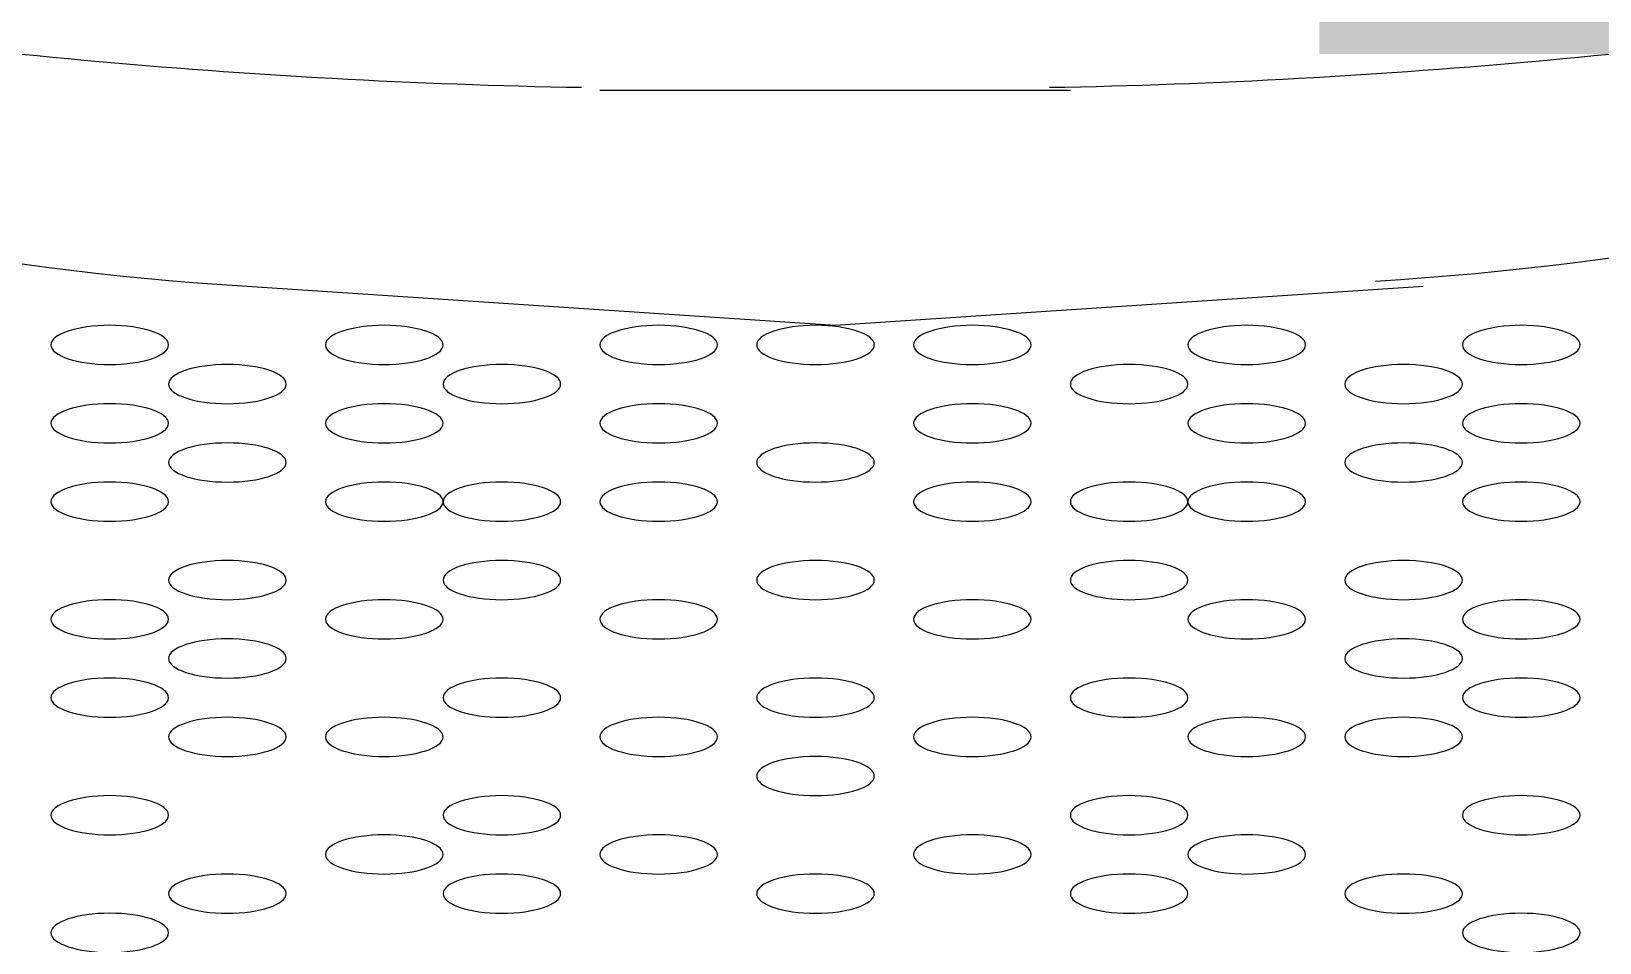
# Model space of a CAD drawing. Header units: metres. Extents: x 81 to 650, y -25 to 177.
# Drawn here: x 175.5774 to 175.6752, y 37.0171 to 37.074 of the extents above; entities that cross this region are included whole.
import ezdxf

# ---------------------------------------------------------------- set-up
doc = ezdxf.new("R2010")
doc.units = ezdxf.units.M
doc.layers.add('AMOBLAMIENTO', color=253, linetype='Continuous')
doc.layers.add('PDF2_Geometría', color=7, linetype='Continuous', true_color=0x525252)
doc.layers.add('TEXTOS', color=250, linetype='Continuous', lineweight=20)
doc.styles.get("Standard").update_dxf_attribs({"font": 'arial.ttf'})

# ---------------------------------------------------------------- blocks, each defined once
blk = doc.blocks.new('Silla 1')
at = {"layer": 'PDF2_Geometría', "color": 8, "linetype": 'Continuous', "lineweight": 9}
for points in [[(-646.0104592267627, -3780.623015620778, 0.230532055927267), (-645.9780297637146, -3780.664255382281, 0.06904277544358077), (-645.8865526826587, -3780.698617407361, 0.03702395519687634), (-645.8246418784507, -3780.704316266761)], [(-645.7954663595707, -3780.704316266761, 0.03702395519679718), (-645.7335555553627, -3780.698617407361, 0.06904277544357453), (-645.6420784743067, -3780.664255382282, 0.2305320559252962), (-645.6096490112587, -3780.623015620778)], [(-645.6816601190106, -3780.68737285649), (-645.6816601190106, -3780.68492725649, -0.1333274390354763), (-645.7751284564987, -3780.716426877962)], [(-645.9380030198107, -3780.685488277129, 0.1333274390359735), (-645.8455153190107, -3780.71672005649), (-645.8088313190107, -3780.71916565649), (-645.7721473190107, -3780.71672005649)], [(-646.0006019914027, -3780.733253559746, 0.2538010257354554), (-645.8115868988107, -3780.816237194282, 0.2538010257352337), (-645.6219518466187, -3780.733253559746)], [(-646.0027462690267, -3780.736602344281, 0.2278580694966209), (-645.8098134719706, -3780.826757382889, 0.2278580694966865), (-645.6173619689947, -3780.736602344281)]]:
    blk.add_lwpolyline(points, format="xyb", dxfattribs=at)
blk.add_lwpolyline([(-645.8235049190107, -3780.704492056489), (-645.8088313190107, -3780.704492056489), (-645.7941577190107, -3780.704492056489)], dxfattribs=at)
for points in [[(-645.8540749190107, -3780.71916565649), (-645.8561009274187, -3780.71916565649), (-645.8577433190108, -3780.719713128506), (-645.8577433190108, -3780.72038845649)], [(-645.8504065190107, -3780.72038845649), (-645.8504065190107, -3780.719713128506), (-645.8520489106027, -3780.71916565649), (-645.8540749190107, -3780.71916565649)], [(-645.8369557190107, -3780.71916565649), (-645.8389817274187, -3780.71916565649), (-645.8406241190107, -3780.719713128506), (-645.8406241190107, -3780.72038845649)], [(-645.8332873190107, -3780.72038845649), (-645.8332873190107, -3780.719713128506), (-645.8349297106028, -3780.71916565649), (-645.8369557190107, -3780.71916565649)], [(-645.8198365190107, -3780.71916565649), (-645.8218625274187, -3780.71916565649), (-645.8235049190107, -3780.719713128506), (-645.8235049190107, -3780.72038845649)], [(-645.8161681190107, -3780.72038845649), (-645.8161681190107, -3780.719713128506), (-645.8178105106027, -3780.71916565649), (-645.8198365190107, -3780.71916565649)], [(-645.8100541190107, -3780.71916565649), (-645.8120801274187, -3780.71916565649), (-645.8137225190106, -3780.719713128506), (-645.8137225190106, -3780.72038845649)], [(-645.8100541190107, -3780.71916565649), (-645.8120801274187, -3780.71916565649), (-645.8137225190106, -3780.719713128506), (-645.8137225190106, -3780.72038845649)], [(-645.8063857190107, -3780.72038845649), (-645.8063857190107, -3780.719713128506), (-645.8080281106027, -3780.71916565649), (-645.8100541190107, -3780.71916565649)], [(-645.8063857190107, -3780.72038845649), (-645.8063857190107, -3780.719713128506), (-645.8080281106027, -3780.71916565649), (-645.8100541190107, -3780.71916565649)], [(-645.8002717190107, -3780.71916565649), (-645.8022977274187, -3780.71916565649), (-645.8039401190107, -3780.719713128506), (-645.8039401190107, -3780.72038845649)], [(-645.7966033190107, -3780.72038845649), (-645.7966033190107, -3780.719713128506), (-645.7982457106027, -3780.71916565649), (-645.8002717190107, -3780.71916565649)], [(-645.7831525190107, -3780.71916565649), (-645.7851785274187, -3780.71916565649), (-645.7868209190107, -3780.719713128506), (-645.7868209190107, -3780.72038845649)], [(-645.7794841190107, -3780.72038845649), (-645.7794841190107, -3780.719713128506), (-645.7811265106027, -3780.71916565649), (-645.7831525190107, -3780.71916565649)], [(-645.7660333190107, -3780.71916565649), (-645.7680593274187, -3780.71916565649), (-645.7697017190106, -3780.719713128506), (-645.7697017190106, -3780.72038845649)], [(-645.7623649190107, -3780.72038845649), (-645.7623649190107, -3780.719713128506), (-645.7640073106027, -3780.71916565649), (-645.7660333190107, -3780.71916565649)], [(-645.8577433190108, -3780.72038845649), (-645.8577433190108, -3780.721063784474), (-645.8561009274187, -3780.721611256489), (-645.8540749190107, -3780.721611256489)], [(-645.8540749190107, -3780.721611256489), (-645.8520489106027, -3780.721611256489), (-645.8504065190107, -3780.721063784474), (-645.8504065190107, -3780.72038845649)], [(-645.8406241190107, -3780.72038845649), (-645.8406241190107, -3780.721063784474), (-645.8389817274187, -3780.721611256489), (-645.8369557190107, -3780.721611256489)], [(-645.8369557190107, -3780.721611256489), (-645.8349297106028, -3780.721611256489), (-645.8332873190107, -3780.721063784474), (-645.8332873190107, -3780.72038845649)], [(-645.8235049190107, -3780.72038845649), (-645.8235049190107, -3780.721063784474), (-645.8218625274187, -3780.721611256489), (-645.8198365190107, -3780.721611256489)], [(-645.8198365190107, -3780.721611256489), (-645.8178105106027, -3780.721611256489), (-645.8161681190107, -3780.721063784474), (-645.8161681190107, -3780.72038845649)], [(-645.8137225190106, -3780.72038845649), (-645.8137225190106, -3780.721063784474), (-645.8120801274187, -3780.721611256489), (-645.8100541190107, -3780.721611256489)], [(-645.8137225190106, -3780.72038845649), (-645.8137225190106, -3780.721063784474), (-645.8120801274187, -3780.721611256489), (-645.8100541190107, -3780.721611256489)], [(-645.8100541190107, -3780.721611256489), (-645.8080281106027, -3780.721611256489), (-645.8063857190107, -3780.721063784474), (-645.8063857190107, -3780.72038845649)], [(-645.8100541190107, -3780.721611256489), (-645.8080281106027, -3780.721611256489), (-645.8063857190107, -3780.721063784474), (-645.8063857190107, -3780.72038845649)], [(-645.8039401190107, -3780.72038845649), (-645.8039401190107, -3780.721063784474), (-645.8022977274187, -3780.721611256489), (-645.8002717190107, -3780.721611256489)], [(-645.8002717190107, -3780.721611256489), (-645.7982457106027, -3780.721611256489), (-645.7966033190107, -3780.721063784474), (-645.7966033190107, -3780.72038845649)], [(-645.7868209190107, -3780.72038845649), (-645.7868209190107, -3780.721063784474), (-645.7851785274187, -3780.721611256489), (-645.7831525190107, -3780.721611256489)], [(-645.7831525190107, -3780.721611256489), (-645.7811265106027, -3780.721611256489), (-645.7794841190107, -3780.721063784474), (-645.7794841190107, -3780.72038845649)], [(-645.7697017190106, -3780.72038845649), (-645.7697017190106, -3780.721063784474), (-645.7680593274187, -3780.721611256489), (-645.7660333190107, -3780.721611256489)], [(-645.7660333190107, -3780.721611256489), (-645.7640073106027, -3780.721611256489), (-645.7623649190107, -3780.721063784474), (-645.7623649190107, -3780.72038845649)], [(-645.8467381190106, -3780.721611256489), (-645.8487641274187, -3780.721611256489), (-645.8504065190107, -3780.722158728505), (-645.8504065190107, -3780.722834056489)], [(-645.8430697190107, -3780.722834056489), (-645.8430697190107, -3780.722158728505), (-645.8447121106027, -3780.721611256489), (-645.8467381190106, -3780.721611256489)], [(-645.8296189190107, -3780.721611256489), (-645.8316449274187, -3780.721611256489), (-645.8332873190107, -3780.722158728505), (-645.8332873190107, -3780.722834056489)], [(-645.8259505190107, -3780.722834056489), (-645.8259505190107, -3780.722158728505), (-645.8275929106027, -3780.721611256489), (-645.8296189190107, -3780.721611256489)], [(-645.7904893190107, -3780.721611256489), (-645.7925153274186, -3780.721611256489), (-645.7941577190107, -3780.722158728505), (-645.7941577190107, -3780.722834056489)], [(-645.7868209190107, -3780.722834056489), (-645.7868209190107, -3780.722158728505), (-645.7884633106027, -3780.721611256489), (-645.7904893190107, -3780.721611256489)], [(-645.7733701190107, -3780.721611256489), (-645.7753961274187, -3780.721611256489), (-645.7770385190107, -3780.722158728505), (-645.7770385190107, -3780.722834056489)], [(-645.7697017190106, -3780.722834056489), (-645.7697017190106, -3780.722158728505), (-645.7713441106027, -3780.721611256489), (-645.7733701190107, -3780.721611256489)], [(-645.8504065190107, -3780.722834056489), (-645.8504065190107, -3780.723509384473), (-645.8487641274187, -3780.724056856489), (-645.8467381190106, -3780.724056856489)], [(-645.8467381190106, -3780.724056856489), (-645.8447121106027, -3780.724056856489), (-645.8430697190107, -3780.723509384473), (-645.8430697190107, -3780.722834056489)], [(-645.8332873190107, -3780.722834056489), (-645.8332873190107, -3780.723509384473), (-645.8316449274187, -3780.724056856489), (-645.8296189190107, -3780.724056856489)], [(-645.8296189190107, -3780.724056856489), (-645.8275929106027, -3780.724056856489), (-645.8259505190107, -3780.723509384473), (-645.8259505190107, -3780.722834056489)], [(-645.7941577190107, -3780.722834056489), (-645.7941577190107, -3780.723509384473), (-645.7925153274186, -3780.724056856489), (-645.7904893190107, -3780.724056856489)], [(-645.7904893190107, -3780.724056856489), (-645.7884633106027, -3780.724056856489), (-645.7868209190107, -3780.723509384473), (-645.7868209190107, -3780.722834056489)], [(-645.7770385190107, -3780.722834056489), (-645.7770385190107, -3780.723509384473), (-645.7753961274187, -3780.724056856489), (-645.7733701190107, -3780.724056856489)], [(-645.7733701190107, -3780.724056856489), (-645.7713441106027, -3780.724056856489), (-645.7697017190106, -3780.723509384473), (-645.7697017190106, -3780.722834056489)], [(-645.8540749190107, -3780.724056856489), (-645.8561009274187, -3780.724056856489), (-645.8577433190108, -3780.724604328505), (-645.8577433190108, -3780.725279656489)], [(-645.8504065190107, -3780.725279656489), (-645.8504065190107, -3780.724604328505), (-645.8520489106027, -3780.724056856489), (-645.8540749190107, -3780.724056856489)], [(-645.8369557190107, -3780.724056856489), (-645.8389817274187, -3780.724056856489), (-645.8406241190107, -3780.724604328505), (-645.8406241190107, -3780.725279656489)], [(-645.8332873190107, -3780.725279656489), (-645.8332873190107, -3780.724604328505), (-645.8349297106028, -3780.724056856489), (-645.8369557190107, -3780.724056856489)], [(-645.8198365190107, -3780.724056856489), (-645.8218625274187, -3780.724056856489), (-645.8235049190107, -3780.724604328505), (-645.8235049190107, -3780.725279656489)], [(-645.8161681190107, -3780.725279656489), (-645.8161681190107, -3780.724604328505), (-645.8178105106027, -3780.724056856489), (-645.8198365190107, -3780.724056856489)], [(-645.8002717190107, -3780.724056856489), (-645.8022977274187, -3780.724056856489), (-645.8039401190107, -3780.724604328505), (-645.8039401190107, -3780.725279656489)], [(-645.7966033190107, -3780.725279656489), (-645.7966033190107, -3780.724604328505), (-645.7982457106027, -3780.724056856489), (-645.8002717190107, -3780.724056856489)], [(-645.7831525190107, -3780.724056856489), (-645.7851785274187, -3780.724056856489), (-645.7868209190107, -3780.724604328505), (-645.7868209190107, -3780.725279656489)], [(-645.7794841190107, -3780.725279656489), (-645.7794841190107, -3780.724604328505), (-645.7811265106027, -3780.724056856489), (-645.7831525190107, -3780.724056856489)], [(-645.7660333190107, -3780.724056856489), (-645.7680593274187, -3780.724056856489), (-645.7697017190106, -3780.724604328505), (-645.7697017190106, -3780.725279656489)], [(-645.7623649190107, -3780.725279656489), (-645.7623649190107, -3780.724604328505), (-645.7640073106027, -3780.724056856489), (-645.7660333190107, -3780.724056856489)], [(-645.8577433190108, -3780.725279656489), (-645.8577433190108, -3780.725954984473), (-645.8561009274187, -3780.726502456489), (-645.8540749190107, -3780.726502456489)], [(-645.8540749190107, -3780.726502456489), (-645.8520489106027, -3780.726502456489), (-645.8504065190107, -3780.725954984473), (-645.8504065190107, -3780.725279656489)], [(-645.8406241190107, -3780.725279656489), (-645.8406241190107, -3780.725954984473), (-645.8389817274187, -3780.726502456489), (-645.8369557190107, -3780.726502456489)], [(-645.8369557190107, -3780.726502456489), (-645.8349297106028, -3780.726502456489), (-645.8332873190107, -3780.725954984473), (-645.8332873190107, -3780.725279656489)], [(-645.8235049190107, -3780.725279656489), (-645.8235049190107, -3780.725954984473), (-645.8218625274187, -3780.726502456489), (-645.8198365190107, -3780.726502456489)], [(-645.8198365190107, -3780.726502456489), (-645.8178105106027, -3780.726502456489), (-645.8161681190107, -3780.725954984473), (-645.8161681190107, -3780.725279656489)], [(-645.8039401190107, -3780.725279656489), (-645.8039401190107, -3780.725954984473), (-645.8022977274187, -3780.726502456489), (-645.8002717190107, -3780.726502456489)], [(-645.8002717190107, -3780.726502456489), (-645.7982457106027, -3780.726502456489), (-645.7966033190107, -3780.725954984473), (-645.7966033190107, -3780.725279656489)], [(-645.7868209190107, -3780.725279656489), (-645.7868209190107, -3780.725954984473), (-645.7851785274187, -3780.726502456489), (-645.7831525190107, -3780.726502456489)], [(-645.7831525190107, -3780.726502456489), (-645.7811265106027, -3780.726502456489), (-645.7794841190107, -3780.725954984473), (-645.7794841190107, -3780.725279656489)], [(-645.7697017190106, -3780.725279656489), (-645.7697017190106, -3780.725954984473), (-645.7680593274187, -3780.726502456489), (-645.7660333190107, -3780.726502456489)], [(-645.7660333190107, -3780.726502456489), (-645.7640073106027, -3780.726502456489), (-645.7623649190107, -3780.725954984473), (-645.7623649190107, -3780.725279656489)], [(-645.8467381190106, -3780.726502456489), (-645.8487641274187, -3780.726502456489), (-645.8504065190107, -3780.727049928505), (-645.8504065190107, -3780.72772525649)], [(-645.8430697190107, -3780.72772525649), (-645.8430697190107, -3780.727049928505), (-645.8447121106027, -3780.726502456489), (-645.8467381190106, -3780.726502456489)], [(-645.8100541190107, -3780.726502456489), (-645.8120801274187, -3780.726502456489), (-645.8137225190106, -3780.727049928505), (-645.8137225190106, -3780.72772525649)], [(-645.8100541190107, -3780.726502456489), (-645.8120801274187, -3780.726502456489), (-645.8137225190106, -3780.727049928505), (-645.8137225190106, -3780.72772525649)], [(-645.8063857190107, -3780.72772525649), (-645.8063857190107, -3780.727049928505), (-645.8080281106027, -3780.726502456489), (-645.8100541190107, -3780.726502456489)], [(-645.8063857190107, -3780.72772525649), (-645.8063857190107, -3780.727049928505), (-645.8080281106027, -3780.726502456489), (-645.8100541190107, -3780.726502456489)], [(-645.7733701190107, -3780.726502456489), (-645.7753961274187, -3780.726502456489), (-645.7770385190107, -3780.727049928505), (-645.7770385190107, -3780.72772525649)], [(-645.7697017190106, -3780.72772525649), (-645.7697017190106, -3780.727049928505), (-645.7713441106027, -3780.726502456489), (-645.7733701190107, -3780.726502456489)], [(-645.8504065190107, -3780.72772525649), (-645.8504065190107, -3780.728400584474), (-645.8487641274187, -3780.72894805649), (-645.8467381190106, -3780.72894805649)], [(-645.8467381190106, -3780.72894805649), (-645.8447121106027, -3780.72894805649), (-645.8430697190107, -3780.728400584474), (-645.8430697190107, -3780.72772525649)], [(-645.8137225190106, -3780.72772525649), (-645.8137225190106, -3780.728400584474), (-645.8120801274187, -3780.72894805649), (-645.8100541190107, -3780.72894805649)], [(-645.8137225190106, -3780.72772525649), (-645.8137225190106, -3780.728400584474), (-645.8120801274187, -3780.72894805649), (-645.8100541190107, -3780.72894805649)], [(-645.8100541190107, -3780.72894805649), (-645.8080281106027, -3780.72894805649), (-645.8063857190107, -3780.728400584474), (-645.8063857190107, -3780.72772525649)], [(-645.8100541190107, -3780.72894805649), (-645.8080281106027, -3780.72894805649), (-645.8063857190107, -3780.728400584474), (-645.8063857190107, -3780.72772525649)], [(-645.7770385190107, -3780.72772525649), (-645.7770385190107, -3780.728400584474), (-645.7753961274187, -3780.72894805649), (-645.7733701190107, -3780.72894805649)], [(-645.7733701190107, -3780.72894805649), (-645.7713441106027, -3780.72894805649), (-645.7697017190106, -3780.728400584474), (-645.7697017190106, -3780.72772525649)], [(-645.8540749190107, -3780.72894805649), (-645.8561009274187, -3780.72894805649), (-645.8577433190108, -3780.729495528506), (-645.8577433190108, -3780.73017085649)], [(-645.8504065190107, -3780.73017085649), (-645.8504065190107, -3780.729495528506), (-645.8520489106027, -3780.72894805649), (-645.8540749190107, -3780.72894805649)], [(-645.8369557190107, -3780.72894805649), (-645.8389817274187, -3780.72894805649), (-645.8406241190107, -3780.729495528506), (-645.8406241190107, -3780.73017085649)], [(-645.8332873190107, -3780.73017085649), (-645.8332873190107, -3780.729495528506), (-645.8349297106028, -3780.72894805649), (-645.8369557190107, -3780.72894805649)], [(-645.8296189190107, -3780.72894805649), (-645.8316449274187, -3780.72894805649), (-645.8332873190107, -3780.729495528506), (-645.8332873190107, -3780.73017085649)], [(-645.8259505190107, -3780.73017085649), (-645.8259505190107, -3780.729495528506), (-645.8275929106027, -3780.72894805649), (-645.8296189190107, -3780.72894805649)], [(-645.8198365190107, -3780.72894805649), (-645.8218625274187, -3780.72894805649), (-645.8235049190107, -3780.729495528506), (-645.8235049190107, -3780.73017085649)], [(-645.8161681190107, -3780.73017085649), (-645.8161681190107, -3780.729495528506), (-645.8178105106027, -3780.72894805649), (-645.8198365190107, -3780.72894805649)], [(-645.8002717190107, -3780.72894805649), (-645.8022977274187, -3780.72894805649), (-645.8039401190107, -3780.729495528506), (-645.8039401190107, -3780.73017085649)], [(-645.7966033190107, -3780.73017085649), (-645.7966033190107, -3780.729495528506), (-645.7982457106027, -3780.72894805649), (-645.8002717190107, -3780.72894805649)], [(-645.7904893190107, -3780.72894805649), (-645.7925153274186, -3780.72894805649), (-645.7941577190107, -3780.729495528506), (-645.7941577190107, -3780.73017085649)], [(-645.7868209190107, -3780.73017085649), (-645.7868209190107, -3780.729495528506), (-645.7884633106027, -3780.72894805649), (-645.7904893190107, -3780.72894805649)], [(-645.7831525190107, -3780.72894805649), (-645.7851785274187, -3780.72894805649), (-645.7868209190107, -3780.729495528506), (-645.7868209190107, -3780.73017085649)], [(-645.7794841190107, -3780.73017085649), (-645.7794841190107, -3780.729495528506), (-645.7811265106027, -3780.72894805649), (-645.7831525190107, -3780.72894805649)], [(-645.7660333190107, -3780.72894805649), (-645.7680593274187, -3780.72894805649), (-645.7697017190106, -3780.729495528506), (-645.7697017190106, -3780.73017085649)], [(-645.7623649190107, -3780.73017085649), (-645.7623649190107, -3780.729495528506), (-645.7640073106027, -3780.72894805649), (-645.7660333190107, -3780.72894805649)], [(-645.8577433190108, -3780.73017085649), (-645.8577433190108, -3780.730846184474), (-645.8561009274187, -3780.73139365649), (-645.8540749190107, -3780.73139365649)], [(-645.8540749190107, -3780.73139365649), (-645.8520489106027, -3780.73139365649), (-645.8504065190107, -3780.730846184474), (-645.8504065190107, -3780.73017085649)], [(-645.8406241190107, -3780.73017085649), (-645.8406241190107, -3780.730846184474), (-645.8389817274187, -3780.73139365649), (-645.8369557190107, -3780.73139365649)], [(-645.8369557190107, -3780.73139365649), (-645.8349297106028, -3780.73139365649), (-645.8332873190107, -3780.730846184474), (-645.8332873190107, -3780.73017085649)], [(-645.8332873190107, -3780.73017085649), (-645.8332873190107, -3780.730846184474), (-645.8316449274187, -3780.73139365649), (-645.8296189190107, -3780.73139365649)], [(-645.8296189190107, -3780.73139365649), (-645.8275929106027, -3780.73139365649), (-645.8259505190107, -3780.730846184474), (-645.8259505190107, -3780.73017085649)], [(-645.8235049190107, -3780.73017085649), (-645.8235049190107, -3780.730846184474), (-645.8218625274187, -3780.73139365649), (-645.8198365190107, -3780.73139365649)], [(-645.8198365190107, -3780.73139365649), (-645.8178105106027, -3780.73139365649), (-645.8161681190107, -3780.730846184474), (-645.8161681190107, -3780.73017085649)], [(-645.8039401190107, -3780.73017085649), (-645.8039401190107, -3780.730846184474), (-645.8022977274187, -3780.73139365649), (-645.8002717190107, -3780.73139365649)], [(-645.8002717190107, -3780.73139365649), (-645.7982457106027, -3780.73139365649), (-645.7966033190107, -3780.730846184474), (-645.7966033190107, -3780.73017085649)], [(-645.7941577190107, -3780.73017085649), (-645.7941577190107, -3780.730846184474), (-645.7925153274186, -3780.73139365649), (-645.7904893190107, -3780.73139365649)], [(-645.7904893190107, -3780.73139365649), (-645.7884633106027, -3780.73139365649), (-645.7868209190107, -3780.730846184474), (-645.7868209190107, -3780.73017085649)], [(-645.7868209190107, -3780.73017085649), (-645.7868209190107, -3780.730846184474), (-645.7851785274187, -3780.73139365649), (-645.7831525190107, -3780.73139365649)], [(-645.7831525190107, -3780.73139365649), (-645.7811265106027, -3780.73139365649), (-645.7794841190107, -3780.730846184474), (-645.7794841190107, -3780.73017085649)], [(-645.7697017190106, -3780.73017085649), (-645.7697017190106, -3780.730846184474), (-645.7680593274187, -3780.73139365649), (-645.7660333190107, -3780.73139365649)], [(-645.7660333190107, -3780.73139365649), (-645.7640073106027, -3780.73139365649), (-645.7623649190107, -3780.730846184474), (-645.7623649190107, -3780.73017085649)], [(-645.8467381190106, -3780.733839256489), (-645.8487641274187, -3780.733839256489), (-645.8504065190107, -3780.734386728505), (-645.8504065190107, -3780.735062056489)], [(-645.8430697190107, -3780.735062056489), (-645.8430697190107, -3780.734386728505), (-645.8447121106027, -3780.733839256489), (-645.8467381190106, -3780.733839256489)], [(-645.8296189190107, -3780.733839256489), (-645.8316449274187, -3780.733839256489), (-645.8332873190107, -3780.734386728505), (-645.8332873190107, -3780.735062056489)], [(-645.8259505190107, -3780.735062056489), (-645.8259505190107, -3780.734386728505), (-645.8275929106027, -3780.733839256489), (-645.8296189190107, -3780.733839256489)], [(-645.8100541190107, -3780.733839256489), (-645.8120801274187, -3780.733839256489), (-645.8137225190106, -3780.734386728505), (-645.8137225190106, -3780.735062056489)], [(-645.8100541190107, -3780.733839256489), (-645.8120801274187, -3780.733839256489), (-645.8137225190106, -3780.734386728505), (-645.8137225190106, -3780.735062056489)], [(-645.8063857190107, -3780.735062056489), (-645.8063857190107, -3780.734386728505), (-645.8080281106027, -3780.733839256489), (-645.8100541190107, -3780.733839256489)], [(-645.8063857190107, -3780.735062056489), (-645.8063857190107, -3780.734386728505), (-645.8080281106027, -3780.733839256489), (-645.8100541190107, -3780.733839256489)], [(-645.7904893190107, -3780.733839256489), (-645.7925153274186, -3780.733839256489), (-645.7941577190107, -3780.734386728505), (-645.7941577190107, -3780.735062056489)], [(-645.7868209190107, -3780.735062056489), (-645.7868209190107, -3780.734386728505), (-645.7884633106027, -3780.733839256489), (-645.7904893190107, -3780.733839256489)], [(-645.7733701190107, -3780.733839256489), (-645.7753961274187, -3780.733839256489), (-645.7770385190107, -3780.734386728505), (-645.7770385190107, -3780.735062056489)], [(-645.7697017190106, -3780.735062056489), (-645.7697017190106, -3780.734386728505), (-645.7713441106027, -3780.733839256489), (-645.7733701190107, -3780.733839256489)], [(-645.8504065190107, -3780.735062056489), (-645.8504065190107, -3780.735737384473), (-645.8487641274187, -3780.736284856489), (-645.8467381190106, -3780.736284856489)], [(-645.8467381190106, -3780.736284856489), (-645.8447121106027, -3780.736284856489), (-645.8430697190107, -3780.735737384473), (-645.8430697190107, -3780.735062056489)], [(-645.8332873190107, -3780.735062056489), (-645.8332873190107, -3780.735737384473), (-645.8316449274187, -3780.736284856489), (-645.8296189190107, -3780.736284856489)], [(-645.8296189190107, -3780.736284856489), (-645.8275929106027, -3780.736284856489), (-645.8259505190107, -3780.735737384473), (-645.8259505190107, -3780.735062056489)], [(-645.8137225190106, -3780.735062056489), (-645.8137225190106, -3780.735737384473), (-645.8120801274187, -3780.736284856489), (-645.8100541190107, -3780.736284856489)], [(-645.8137225190106, -3780.735062056489), (-645.8137225190106, -3780.735737384473), (-645.8120801274187, -3780.736284856489), (-645.8100541190107, -3780.736284856489)], [(-645.8100541190107, -3780.736284856489), (-645.8080281106027, -3780.736284856489), (-645.8063857190107, -3780.735737384473), (-645.8063857190107, -3780.735062056489)], [(-645.8100541190107, -3780.736284856489), (-645.8080281106027, -3780.736284856489), (-645.8063857190107, -3780.735737384473), (-645.8063857190107, -3780.735062056489)], [(-645.7941577190107, -3780.735062056489), (-645.7941577190107, -3780.735737384473), (-645.7925153274186, -3780.736284856489), (-645.7904893190107, -3780.736284856489)], [(-645.7904893190107, -3780.736284856489), (-645.7884633106027, -3780.736284856489), (-645.7868209190107, -3780.735737384473), (-645.7868209190107, -3780.735062056489)], [(-645.7770385190107, -3780.735062056489), (-645.7770385190107, -3780.735737384473), (-645.7753961274187, -3780.736284856489), (-645.7733701190107, -3780.736284856489)], [(-645.7733701190107, -3780.736284856489), (-645.7713441106027, -3780.736284856489), (-645.7697017190106, -3780.735737384473), (-645.7697017190106, -3780.735062056489)], [(-645.8540749190107, -3780.736284856489), (-645.8561009274187, -3780.736284856489), (-645.8577433190108, -3780.736832328505), (-645.8577433190108, -3780.737507656489)], [(-645.8504065190107, -3780.737507656489), (-645.8504065190107, -3780.736832328505), (-645.8520489106027, -3780.736284856489), (-645.8540749190107, -3780.736284856489)], [(-645.8369557190107, -3780.736284856489), (-645.8389817274187, -3780.736284856489), (-645.8406241190107, -3780.736832328505), (-645.8406241190107, -3780.737507656489)], [(-645.8332873190107, -3780.737507656489), (-645.8332873190107, -3780.736832328505), (-645.8349297106028, -3780.736284856489), (-645.8369557190107, -3780.736284856489)], [(-645.8198365190107, -3780.736284856489), (-645.8218625274187, -3780.736284856489), (-645.8235049190107, -3780.736832328505), (-645.8235049190107, -3780.737507656489)], [(-645.8161681190107, -3780.737507656489), (-645.8161681190107, -3780.736832328505), (-645.8178105106027, -3780.736284856489), (-645.8198365190107, -3780.736284856489)], [(-645.8002717190107, -3780.736284856489), (-645.8022977274187, -3780.736284856489), (-645.8039401190107, -3780.736832328505), (-645.8039401190107, -3780.737507656489)], [(-645.7966033190107, -3780.737507656489), (-645.7966033190107, -3780.736832328505), (-645.7982457106027, -3780.736284856489), (-645.8002717190107, -3780.736284856489)], [(-645.7831525190107, -3780.736284856489), (-645.7851785274187, -3780.736284856489), (-645.7868209190107, -3780.736832328505), (-645.7868209190107, -3780.737507656489)], [(-645.7794841190107, -3780.737507656489), (-645.7794841190107, -3780.736832328505), (-645.7811265106027, -3780.736284856489), (-645.7831525190107, -3780.736284856489)], [(-645.7660333190107, -3780.736284856489), (-645.7680593274187, -3780.736284856489), (-645.7697017190106, -3780.736832328505), (-645.7697017190106, -3780.737507656489)], [(-645.7623649190107, -3780.737507656489), (-645.7623649190107, -3780.736832328505), (-645.7640073106027, -3780.736284856489), (-645.7660333190107, -3780.736284856489)], [(-645.8577433190108, -3780.737507656489), (-645.8577433190108, -3780.738182984473), (-645.8561009274187, -3780.73873045649), (-645.8540749190107, -3780.73873045649)], [(-645.8540749190107, -3780.73873045649), (-645.8520489106027, -3780.73873045649), (-645.8504065190107, -3780.738182984473), (-645.8504065190107, -3780.737507656489)], [(-645.8406241190107, -3780.737507656489), (-645.8406241190107, -3780.738182984473), (-645.8389817274187, -3780.73873045649), (-645.8369557190107, -3780.73873045649)], [(-645.8369557190107, -3780.73873045649), (-645.8349297106028, -3780.73873045649), (-645.8332873190107, -3780.738182984473), (-645.8332873190107, -3780.737507656489)], [(-645.8235049190107, -3780.737507656489), (-645.8235049190107, -3780.738182984473), (-645.8218625274187, -3780.73873045649), (-645.8198365190107, -3780.73873045649)], [(-645.8198365190107, -3780.73873045649), (-645.8178105106027, -3780.73873045649), (-645.8161681190107, -3780.738182984473), (-645.8161681190107, -3780.737507656489)], [(-645.8039401190107, -3780.737507656489), (-645.8039401190107, -3780.738182984473), (-645.8022977274187, -3780.73873045649), (-645.8002717190107, -3780.73873045649)], [(-645.8002717190107, -3780.73873045649), (-645.7982457106027, -3780.73873045649), (-645.7966033190107, -3780.738182984473), (-645.7966033190107, -3780.737507656489)], [(-645.7868209190107, -3780.737507656489), (-645.7868209190107, -3780.738182984473), (-645.7851785274187, -3780.73873045649), (-645.7831525190107, -3780.73873045649)], [(-645.7831525190107, -3780.73873045649), (-645.7811265106027, -3780.73873045649), (-645.7794841190107, -3780.738182984473), (-645.7794841190107, -3780.737507656489)], [(-645.7697017190106, -3780.737507656489), (-645.7697017190106, -3780.738182984473), (-645.7680593274187, -3780.73873045649), (-645.7660333190107, -3780.73873045649)], [(-645.7660333190107, -3780.73873045649), (-645.7640073106027, -3780.73873045649), (-645.7623649190107, -3780.738182984473), (-645.7623649190107, -3780.737507656489)], [(-645.8467381190106, -3780.73873045649), (-645.8487641274187, -3780.73873045649), (-645.8504065190107, -3780.739277928506), (-645.8504065190107, -3780.73995325649)], [(-645.8430697190107, -3780.73995325649), (-645.8430697190107, -3780.739277928506), (-645.8447121106027, -3780.73873045649), (-645.8467381190106, -3780.73873045649)], [(-645.7733701190107, -3780.73873045649), (-645.7753961274187, -3780.73873045649), (-645.7770385190107, -3780.739277928506), (-645.7770385190107, -3780.73995325649)], [(-645.7697017190106, -3780.73995325649), (-645.7697017190106, -3780.739277928506), (-645.7713441106027, -3780.73873045649), (-645.7733701190107, -3780.73873045649)], [(-645.8504065190107, -3780.73995325649), (-645.8504065190107, -3780.740628584474), (-645.8487641274187, -3780.74117605649), (-645.8467381190106, -3780.74117605649)], [(-645.8467381190106, -3780.74117605649), (-645.8447121106027, -3780.74117605649), (-645.8430697190107, -3780.740628584474), (-645.8430697190107, -3780.73995325649)], [(-645.7770385190107, -3780.73995325649), (-645.7770385190107, -3780.740628584474), (-645.7753961274187, -3780.74117605649), (-645.7733701190107, -3780.74117605649)], [(-645.7733701190107, -3780.74117605649), (-645.7713441106027, -3780.74117605649), (-645.7697017190106, -3780.740628584474), (-645.7697017190106, -3780.73995325649)], [(-645.8540749190107, -3780.74117605649), (-645.8561009274187, -3780.74117605649), (-645.8577433190108, -3780.741723528506), (-645.8577433190108, -3780.74239885649)], [(-645.8504065190107, -3780.74239885649), (-645.8504065190107, -3780.741723528506), (-645.8520489106027, -3780.74117605649), (-645.8540749190107, -3780.74117605649)], [(-645.8296189190107, -3780.74117605649), (-645.8316449274187, -3780.74117605649), (-645.8332873190107, -3780.741723528506), (-645.8332873190107, -3780.74239885649)], [(-645.8259505190107, -3780.74239885649), (-645.8259505190107, -3780.741723528506), (-645.8275929106027, -3780.74117605649), (-645.8296189190107, -3780.74117605649)], [(-645.8100541190107, -3780.74117605649), (-645.8120801274187, -3780.74117605649), (-645.8137225190106, -3780.741723528506), (-645.8137225190106, -3780.74239885649)], [(-645.8100541190107, -3780.74117605649), (-645.8120801274187, -3780.74117605649), (-645.8137225190106, -3780.741723528506), (-645.8137225190106, -3780.74239885649)], [(-645.8063857190107, -3780.74239885649), (-645.8063857190107, -3780.741723528506), (-645.8080281106027, -3780.74117605649), (-645.8100541190107, -3780.74117605649)], [(-645.8063857190107, -3780.74239885649), (-645.8063857190107, -3780.741723528506), (-645.8080281106027, -3780.74117605649), (-645.8100541190107, -3780.74117605649)], [(-645.7904893190107, -3780.74117605649), (-645.7925153274186, -3780.74117605649), (-645.7941577190107, -3780.741723528506), (-645.7941577190107, -3780.74239885649)], [(-645.7868209190107, -3780.74239885649), (-645.7868209190107, -3780.741723528506), (-645.7884633106027, -3780.74117605649), (-645.7904893190107, -3780.74117605649)], [(-645.7660333190107, -3780.74117605649), (-645.7680593274187, -3780.74117605649), (-645.7697017190106, -3780.741723528506), (-645.7697017190106, -3780.74239885649)], [(-645.7623649190107, -3780.74239885649), (-645.7623649190107, -3780.741723528506), (-645.7640073106027, -3780.74117605649), (-645.7660333190107, -3780.74117605649)], [(-645.8577433190108, -3780.74239885649), (-645.8577433190108, -3780.743074184474), (-645.8561009274187, -3780.743621656489), (-645.8540749190107, -3780.743621656489)], [(-645.8540749190107, -3780.743621656489), (-645.8520489106027, -3780.743621656489), (-645.8504065190107, -3780.743074184474), (-645.8504065190107, -3780.74239885649)], [(-645.8332873190107, -3780.74239885649), (-645.8332873190107, -3780.743074184474), (-645.8316449274187, -3780.743621656489), (-645.8296189190107, -3780.743621656489)], [(-645.8296189190107, -3780.743621656489), (-645.8275929106027, -3780.743621656489), (-645.8259505190107, -3780.743074184474), (-645.8259505190107, -3780.74239885649)], [(-645.8137225190106, -3780.74239885649), (-645.8137225190106, -3780.743074184474), (-645.8120801274187, -3780.743621656489), (-645.8100541190107, -3780.743621656489)], [(-645.8137225190106, -3780.74239885649), (-645.8137225190106, -3780.743074184474), (-645.8120801274187, -3780.743621656489), (-645.8100541190107, -3780.743621656489)], [(-645.8100541190107, -3780.743621656489), (-645.8080281106027, -3780.743621656489), (-645.8063857190107, -3780.743074184474), (-645.8063857190107, -3780.74239885649)], [(-645.8100541190107, -3780.743621656489), (-645.8080281106027, -3780.743621656489), (-645.8063857190107, -3780.743074184474), (-645.8063857190107, -3780.74239885649)], [(-645.7941577190107, -3780.74239885649), (-645.7941577190107, -3780.743074184474), (-645.7925153274186, -3780.743621656489), (-645.7904893190107, -3780.743621656489)], [(-645.7904893190107, -3780.743621656489), (-645.7884633106027, -3780.743621656489), (-645.7868209190107, -3780.743074184474), (-645.7868209190107, -3780.74239885649)], [(-645.7697017190106, -3780.74239885649), (-645.7697017190106, -3780.743074184474), (-645.7680593274187, -3780.743621656489), (-645.7660333190107, -3780.743621656489)], [(-645.7660333190107, -3780.743621656489), (-645.7640073106027, -3780.743621656489), (-645.7623649190107, -3780.743074184474), (-645.7623649190107, -3780.74239885649)], [(-645.8467381190106, -3780.743621656489), (-645.8487641274187, -3780.743621656489), (-645.8504065190107, -3780.744169128505), (-645.8504065190107, -3780.744844456489)], [(-645.8430697190107, -3780.744844456489), (-645.8430697190107, -3780.744169128505), (-645.8447121106027, -3780.743621656489), (-645.8467381190106, -3780.743621656489)], [(-645.8369557190107, -3780.743621656489), (-645.8389817274187, -3780.743621656489), (-645.8406241190107, -3780.744169128505), (-645.8406241190107, -3780.744844456489)], [(-645.8332873190107, -3780.744844456489), (-645.8332873190107, -3780.744169128505), (-645.8349297106028, -3780.743621656489), (-645.8369557190107, -3780.743621656489)], [(-645.8198365190107, -3780.743621656489), (-645.8218625274187, -3780.743621656489), (-645.8235049190107, -3780.744169128505), (-645.8235049190107, -3780.744844456489)], [(-645.8161681190107, -3780.744844456489), (-645.8161681190107, -3780.744169128505), (-645.8178105106027, -3780.743621656489), (-645.8198365190107, -3780.743621656489)], [(-645.8002717190107, -3780.743621656489), (-645.8022977274187, -3780.743621656489), (-645.8039401190107, -3780.744169128505), (-645.8039401190107, -3780.744844456489)], [(-645.7966033190107, -3780.744844456489), (-645.7966033190107, -3780.744169128505), (-645.7982457106027, -3780.743621656489), (-645.8002717190107, -3780.743621656489)], [(-645.7831525190107, -3780.743621656489), (-645.7851785274187, -3780.743621656489), (-645.7868209190107, -3780.744169128505), (-645.7868209190107, -3780.744844456489)], [(-645.7794841190107, -3780.744844456489), (-645.7794841190107, -3780.744169128505), (-645.7811265106027, -3780.743621656489), (-645.7831525190107, -3780.743621656489)], [(-645.7733701190107, -3780.743621656489), (-645.7753961274187, -3780.743621656489), (-645.7770385190107, -3780.744169128505), (-645.7770385190107, -3780.744844456489)], [(-645.7697017190106, -3780.744844456489), (-645.7697017190106, -3780.744169128505), (-645.7713441106027, -3780.743621656489), (-645.7733701190107, -3780.743621656489)], [(-645.8504065190107, -3780.744844456489), (-645.8504065190107, -3780.745519784473), (-645.8487641274187, -3780.746067256489), (-645.8467381190106, -3780.746067256489)], [(-645.8467381190106, -3780.746067256489), (-645.8447121106027, -3780.746067256489), (-645.8430697190107, -3780.745519784473), (-645.8430697190107, -3780.744844456489)], [(-645.8406241190107, -3780.744844456489), (-645.8406241190107, -3780.745519784473), (-645.8389817274187, -3780.746067256489), (-645.8369557190107, -3780.746067256489)], [(-645.8369557190107, -3780.746067256489), (-645.8349297106028, -3780.746067256489), (-645.8332873190107, -3780.745519784473), (-645.8332873190107, -3780.744844456489)], [(-645.8235049190107, -3780.744844456489), (-645.8235049190107, -3780.745519784473), (-645.8218625274187, -3780.746067256489), (-645.8198365190107, -3780.746067256489)], [(-645.8198365190107, -3780.746067256489), (-645.8178105106027, -3780.746067256489), (-645.8161681190107, -3780.745519784473), (-645.8161681190107, -3780.744844456489)], [(-645.8039401190107, -3780.744844456489), (-645.8039401190107, -3780.745519784473), (-645.8022977274187, -3780.746067256489), (-645.8002717190107, -3780.746067256489)], [(-645.8002717190107, -3780.746067256489), (-645.7982457106027, -3780.746067256489), (-645.7966033190107, -3780.745519784473), (-645.7966033190107, -3780.744844456489)], [(-645.7868209190107, -3780.744844456489), (-645.7868209190107, -3780.745519784473), (-645.7851785274187, -3780.746067256489), (-645.7831525190107, -3780.746067256489)], [(-645.7831525190107, -3780.746067256489), (-645.7811265106027, -3780.746067256489), (-645.7794841190107, -3780.745519784473), (-645.7794841190107, -3780.744844456489)], [(-645.7770385190107, -3780.744844456489), (-645.7770385190107, -3780.745519784473), (-645.7753961274187, -3780.746067256489), (-645.7733701190107, -3780.746067256489)], [(-645.7733701190107, -3780.746067256489), (-645.7713441106027, -3780.746067256489), (-645.7697017190106, -3780.745519784473), (-645.7697017190106, -3780.744844456489)], [(-645.8100541190107, -3780.746067256489), (-645.8120801274187, -3780.746067256489), (-645.8137225190106, -3780.746614728505), (-645.8137225190106, -3780.747290056489)], [(-645.8100541190107, -3780.746067256489), (-645.8120801274187, -3780.746067256489), (-645.8137225190106, -3780.746614728505), (-645.8137225190106, -3780.747290056489)], [(-645.8063857190107, -3780.747290056489), (-645.8063857190107, -3780.746614728505), (-645.8080281106027, -3780.746067256489), (-645.8100541190107, -3780.746067256489)], [(-645.8063857190107, -3780.747290056489), (-645.8063857190107, -3780.746614728505), (-645.8080281106027, -3780.746067256489), (-645.8100541190107, -3780.746067256489)], [(-645.8137225190106, -3780.747290056489), (-645.8137225190106, -3780.747965384473), (-645.8120801274187, -3780.748512856489), (-645.8100541190107, -3780.748512856489)], [(-645.8137225190106, -3780.747290056489), (-645.8137225190106, -3780.747965384473), (-645.8120801274187, -3780.748512856489), (-645.8100541190107, -3780.748512856489)], [(-645.8100541190107, -3780.748512856489), (-645.8080281106027, -3780.748512856489), (-645.8063857190107, -3780.747965384473), (-645.8063857190107, -3780.747290056489)], [(-645.8100541190107, -3780.748512856489), (-645.8080281106027, -3780.748512856489), (-645.8063857190107, -3780.747965384473), (-645.8063857190107, -3780.747290056489)], [(-645.8540749190107, -3780.748512856489), (-645.8561009274187, -3780.748512856489), (-645.8577433190108, -3780.749060328505), (-645.8577433190108, -3780.74973565649)], [(-645.8504065190107, -3780.74973565649), (-645.8504065190107, -3780.749060328505), (-645.8520489106027, -3780.748512856489), (-645.8540749190107, -3780.748512856489)], [(-645.8296189190107, -3780.748512856489), (-645.8316449274187, -3780.748512856489), (-645.8332873190107, -3780.749060328505), (-645.8332873190107, -3780.74973565649)], [(-645.8259505190107, -3780.74973565649), (-645.8259505190107, -3780.749060328505), (-645.8275929106027, -3780.748512856489), (-645.8296189190107, -3780.748512856489)], [(-645.7904893190107, -3780.748512856489), (-645.7925153274186, -3780.748512856489), (-645.7941577190107, -3780.749060328505), (-645.7941577190107, -3780.74973565649)], [(-645.7868209190107, -3780.74973565649), (-645.7868209190107, -3780.749060328505), (-645.7884633106027, -3780.748512856489), (-645.7904893190107, -3780.748512856489)], [(-645.7660333190107, -3780.748512856489), (-645.7680593274187, -3780.748512856489), (-645.7697017190106, -3780.749060328505), (-645.7697017190106, -3780.74973565649)], [(-645.7623649190107, -3780.74973565649), (-645.7623649190107, -3780.749060328505), (-645.7640073106027, -3780.748512856489), (-645.7660333190107, -3780.748512856489)], [(-645.8577433190108, -3780.74973565649), (-645.8577433190108, -3780.750410984474), (-645.8561009274187, -3780.75095845649), (-645.8540749190107, -3780.75095845649)], [(-645.8540749190107, -3780.75095845649), (-645.8520489106027, -3780.75095845649), (-645.8504065190107, -3780.750410984474), (-645.8504065190107, -3780.74973565649)], [(-645.8332873190107, -3780.74973565649), (-645.8332873190107, -3780.750410984474), (-645.8316449274187, -3780.75095845649), (-645.8296189190107, -3780.75095845649)], [(-645.8296189190107, -3780.75095845649), (-645.8275929106027, -3780.75095845649), (-645.8259505190107, -3780.750410984474), (-645.8259505190107, -3780.74973565649)], [(-645.7941577190107, -3780.74973565649), (-645.7941577190107, -3780.750410984474), (-645.7925153274186, -3780.75095845649), (-645.7904893190107, -3780.75095845649)], [(-645.7904893190107, -3780.75095845649), (-645.7884633106027, -3780.75095845649), (-645.7868209190107, -3780.750410984474), (-645.7868209190107, -3780.74973565649)], [(-645.7697017190106, -3780.74973565649), (-645.7697017190106, -3780.750410984474), (-645.7680593274187, -3780.75095845649), (-645.7660333190107, -3780.75095845649)], [(-645.7660333190107, -3780.75095845649), (-645.7640073106027, -3780.75095845649), (-645.7623649190107, -3780.750410984474), (-645.7623649190107, -3780.74973565649)], [(-645.8369557190107, -3780.75095845649), (-645.8389817274187, -3780.75095845649), (-645.8406241190107, -3780.751505928506), (-645.8406241190107, -3780.75218125649)], [(-645.8332873190107, -3780.75218125649), (-645.8332873190107, -3780.751505928506), (-645.8349297106028, -3780.75095845649), (-645.8369557190107, -3780.75095845649)], [(-645.8198365190107, -3780.75095845649), (-645.8218625274187, -3780.75095845649), (-645.8235049190107, -3780.751505928506), (-645.8235049190107, -3780.75218125649)], [(-645.8161681190107, -3780.75218125649), (-645.8161681190107, -3780.751505928506), (-645.8178105106027, -3780.75095845649), (-645.8198365190107, -3780.75095845649)], [(-645.8002717190107, -3780.75095845649), (-645.8022977274187, -3780.75095845649), (-645.8039401190107, -3780.751505928506), (-645.8039401190107, -3780.75218125649)], [(-645.7966033190107, -3780.75218125649), (-645.7966033190107, -3780.751505928506), (-645.7982457106027, -3780.75095845649), (-645.8002717190107, -3780.75095845649)], [(-645.7831525190107, -3780.75095845649), (-645.7851785274187, -3780.75095845649), (-645.7868209190107, -3780.751505928506), (-645.7868209190107, -3780.75218125649)], [(-645.7794841190107, -3780.75218125649), (-645.7794841190107, -3780.751505928506), (-645.7811265106027, -3780.75095845649), (-645.7831525190107, -3780.75095845649)], [(-645.8406241190107, -3780.75218125649), (-645.8406241190107, -3780.752856584474), (-645.8389817274187, -3780.75340405649), (-645.8369557190107, -3780.75340405649)], [(-645.8369557190107, -3780.75340405649), (-645.8349297106028, -3780.75340405649), (-645.8332873190107, -3780.752856584474), (-645.8332873190107, -3780.75218125649)], [(-645.8235049190107, -3780.75218125649), (-645.8235049190107, -3780.752856584474), (-645.8218625274187, -3780.75340405649), (-645.8198365190107, -3780.75340405649)], [(-645.8198365190107, -3780.75340405649), (-645.8178105106027, -3780.75340405649), (-645.8161681190107, -3780.752856584474), (-645.8161681190107, -3780.75218125649)], [(-645.8039401190107, -3780.75218125649), (-645.8039401190107, -3780.752856584474), (-645.8022977274187, -3780.75340405649), (-645.8002717190107, -3780.75340405649)], [(-645.8002717190107, -3780.75340405649), (-645.7982457106027, -3780.75340405649), (-645.7966033190107, -3780.752856584474), (-645.7966033190107, -3780.75218125649)], [(-645.7868209190107, -3780.75218125649), (-645.7868209190107, -3780.752856584474), (-645.7851785274187, -3780.75340405649), (-645.7831525190107, -3780.75340405649)], [(-645.7831525190107, -3780.75340405649), (-645.7811265106027, -3780.75340405649), (-645.7794841190107, -3780.752856584474), (-645.7794841190107, -3780.75218125649)], [(-645.8467381190106, -3780.75340405649), (-645.8487641274187, -3780.75340405649), (-645.8504065190107, -3780.753951528506), (-645.8504065190107, -3780.754626856489)], [(-645.8430697190107, -3780.754626856489), (-645.8430697190107, -3780.753951528506), (-645.8447121106027, -3780.75340405649), (-645.8467381190106, -3780.75340405649)], [(-645.8296189190107, -3780.75340405649), (-645.8316449274187, -3780.75340405649), (-645.8332873190107, -3780.753951528506), (-645.8332873190107, -3780.754626856489)], [(-645.8259505190107, -3780.754626856489), (-645.8259505190107, -3780.753951528506), (-645.8275929106027, -3780.75340405649), (-645.8296189190107, -3780.75340405649)], [(-645.8100541190107, -3780.75340405649), (-645.8120801274187, -3780.75340405649), (-645.8137225190106, -3780.753951528506), (-645.8137225190106, -3780.754626856489)], [(-645.8100541190107, -3780.75340405649), (-645.8120801274187, -3780.75340405649), (-645.8137225190106, -3780.753951528506), (-645.8137225190106, -3780.754626856489)], [(-645.8063857190107, -3780.754626856489), (-645.8063857190107, -3780.753951528506), (-645.8080281106027, -3780.75340405649), (-645.8100541190107, -3780.75340405649)], [(-645.8063857190107, -3780.754626856489), (-645.8063857190107, -3780.753951528506), (-645.8080281106027, -3780.75340405649), (-645.8100541190107, -3780.75340405649)], [(-645.7904893190107, -3780.75340405649), (-645.7925153274186, -3780.75340405649), (-645.7941577190107, -3780.753951528506), (-645.7941577190107, -3780.754626856489)], [(-645.7868209190107, -3780.754626856489), (-645.7868209190107, -3780.753951528506), (-645.7884633106027, -3780.75340405649), (-645.7904893190107, -3780.75340405649)], [(-645.7733701190107, -3780.75340405649), (-645.7753961274187, -3780.75340405649), (-645.7770385190107, -3780.753951528506), (-645.7770385190107, -3780.754626856489)], [(-645.7697017190106, -3780.754626856489), (-645.7697017190106, -3780.753951528506), (-645.7713441106027, -3780.75340405649), (-645.7733701190107, -3780.75340405649)], [(-645.8504065190107, -3780.754626856489), (-645.8504065190107, -3780.755302184473), (-645.8487641274187, -3780.755849656489), (-645.8467381190106, -3780.755849656489)], [(-645.8467381190106, -3780.755849656489), (-645.8447121106027, -3780.755849656489), (-645.8430697190107, -3780.755302184473), (-645.8430697190107, -3780.754626856489)], [(-645.8332873190107, -3780.754626856489), (-645.8332873190107, -3780.755302184473), (-645.8316449274187, -3780.755849656489), (-645.8296189190107, -3780.755849656489)], [(-645.8296189190107, -3780.755849656489), (-645.8275929106027, -3780.755849656489), (-645.8259505190107, -3780.755302184473), (-645.8259505190107, -3780.754626856489)], [(-645.8137225190106, -3780.754626856489), (-645.8137225190106, -3780.755302184473), (-645.8120801274187, -3780.755849656489), (-645.8100541190107, -3780.755849656489)], [(-645.8137225190106, -3780.754626856489), (-645.8137225190106, -3780.755302184473), (-645.8120801274187, -3780.755849656489), (-645.8100541190107, -3780.755849656489)], [(-645.8100541190107, -3780.755849656489), (-645.8080281106027, -3780.755849656489), (-645.8063857190107, -3780.755302184473), (-645.8063857190107, -3780.754626856489)], [(-645.8100541190107, -3780.755849656489), (-645.8080281106027, -3780.755849656489), (-645.8063857190107, -3780.755302184473), (-645.8063857190107, -3780.754626856489)], [(-645.7941577190107, -3780.754626856489), (-645.7941577190107, -3780.755302184473), (-645.7925153274186, -3780.755849656489), (-645.7904893190107, -3780.755849656489)], [(-645.7904893190107, -3780.755849656489), (-645.7884633106027, -3780.755849656489), (-645.7868209190107, -3780.755302184473), (-645.7868209190107, -3780.754626856489)], [(-645.7770385190107, -3780.754626856489), (-645.7770385190107, -3780.755302184473), (-645.7753961274187, -3780.755849656489), (-645.7733701190107, -3780.755849656489)], [(-645.7733701190107, -3780.755849656489), (-645.7713441106027, -3780.755849656489), (-645.7697017190106, -3780.755302184473), (-645.7697017190106, -3780.754626856489)], [(-645.8540749190107, -3780.755849656489), (-645.8561009274187, -3780.755849656489), (-645.8577433190108, -3780.756397128505), (-645.8577433190108, -3780.757072456489)], [(-645.8504065190107, -3780.757072456489), (-645.8504065190107, -3780.756397128505), (-645.8520489106027, -3780.755849656489), (-645.8540749190107, -3780.755849656489)], [(-645.7660333190107, -3780.755849656489), (-645.7680593274187, -3780.755849656489), (-645.7697017190106, -3780.756397128505), (-645.7697017190106, -3780.757072456489)], [(-645.7623649190107, -3780.757072456489), (-645.7623649190107, -3780.756397128505), (-645.7640073106027, -3780.755849656489), (-645.7660333190107, -3780.755849656489)], [(-645.8577433190108, -3780.757072456489), (-645.8577433190108, -3780.757747784473), (-645.8561009274187, -3780.758295256489), (-645.8540749190107, -3780.758295256489)], [(-645.8540749190107, -3780.758295256489), (-645.8520489106027, -3780.758295256489), (-645.8504065190107, -3780.757747784473), (-645.8504065190107, -3780.757072456489)], [(-645.7697017190106, -3780.757072456489), (-645.7697017190106, -3780.757747784473), (-645.7680593274187, -3780.758295256489), (-645.7660333190107, -3780.758295256489)], [(-645.7660333190107, -3780.758295256489), (-645.7640073106027, -3780.758295256489), (-645.7623649190107, -3780.757747784473), (-645.7623649190107, -3780.757072456489)]]:
    blk.add_open_spline(points, degree=3, dxfattribs=at)

msp = doc.modelspace()

# ---------------------------------------------------------------- block references
at = {"layer": 'AMOBLAMIENTO', "color": 1, "linetype": 'Continuous'}
msp.add_blockref('Silla 1', (821.4363230152132, 3817.774779757025), dxfattribs=at)

# ---------------------------------------------------------------- texts
at = {"layer": 'TEXTOS', "insert": (176.0077334162626, 38.00086929716748), "char_height": 0.15, "width": 1.361208731241474, "attachment_point": 1, "rotation": 270}
msp.add_mtext('\\A1;\\pxsm0.8;1 CTO-T201\\PEMT Ø3/4"       ', dxfattribs=at)

doc.saveas('drawing.dxf')
